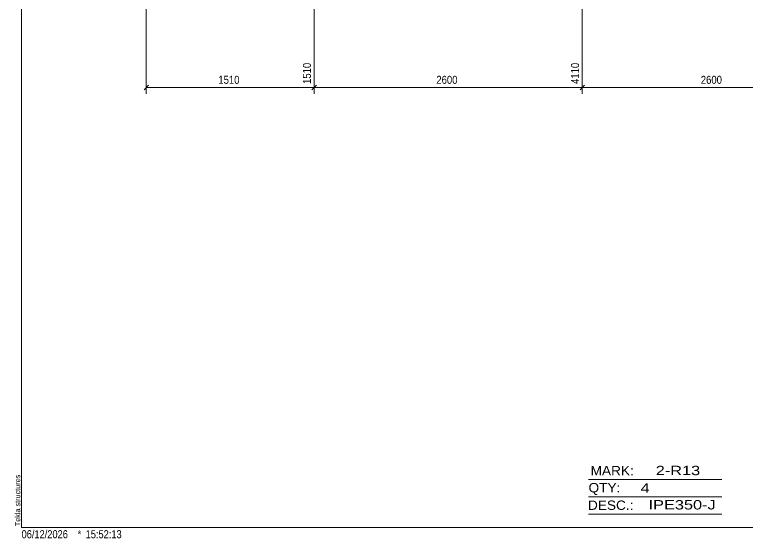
# Model space of a CAD drawing. Header units: millimetres. Extents: x 2 to 825, y 1 to 579.
# Drawn here: x 2.4 to 277, y 1 to 197.3 of the extents above; entities that cross this region are included whole.
import ezdxf

# ---------------------------------------------------------------- set-up
doc = ezdxf.new("R2010")
doc.units = ezdxf.units.MM
doc.linetypes.add('XKITLINE00', pattern=[0])
for name, color, linetype, lineweight in [('Dimensions', 7, 'Continuous', 0), ('DrawingSheet', 5, 'Continuous', 0), ('OtherObjectType', 7, 'Continuous', 0)]:
    doc.layers.add(name, color=color, linetype=linetype, lineweight=lineweight)
doc.styles.add('ARIAL', font='ARIAL.TTF')
doc.styles.add('ARIAL_NARROW', font='ARIALN.TTF')

# ---------------------------------------------------------------- blocks, each defined once
blk = doc.blocks.new('*A170')
at = {"layer": 'DrawingSheet', "color": 5, "linetype": 'XKITLINE00', "lineweight": 0}
for p, q in [((5, 579), (5, 5)), ((5, 5), (825, 5))]:
    blk.add_line(p, q, dxfattribs=at)
at = {"layer": 'DrawingSheet', "color": 5, "style": 'ARIAL', "width": 0.85}
blk.add_text('Tekla structures', height=2, rotation=90, dxfattribs=at).set_placement((4.5, 5.5))
blk = doc.blocks.new('*A174')
at = {"layer": 'OtherObjectType', "color": 6, "linetype": 'XKITLINE00', "lineweight": 0}
for p, q in [((217.5, 23), (267.5, 23)), ((217.5, 16.5), (267.5, 16.5)), ((217.5, 10), (267.5, 10))]:
    blk.add_line(p, q, dxfattribs=at)
at = {"layer": 'OtherObjectType', "color": 6, "style": 'ARIAL_NARROW'}
for s, width, p in [('MARK:', 1.275, (218.27, 24.58)), ('2-R13', 1.525501, (242.69, 24.65)), ('QTY:', 1.275, (217.5, 18.19)), ('4', 1.525501, (236.99, 18.05)), ('DESC.:', 1.275, (217.29, 11.63)), ('IPE350-J', 1.525501, (240, 11.79))]:
    blk.add_text(s, height=3.5, dxfattribs=dict(at, width=width)).set_placement(p)
blk = doc.blocks.new('*A177')
at = {"layer": 'OtherObjectType', "color": 7, "style": 'ARIAL_NARROW', "width": 1.008832}
for s, p in [('06/12/2026', (4.99, 1)), ('*', (26, 1)), ('15:52:13', (29, 1))]:
    blk.add_text(s, height=3, dxfattribs=at).set_placement(p)
blk = doc.blocks.new('*A254')
at = {"layer": 'Dimensions', "color": 7, "linetype": 'XKITLINE00', "lineweight": 0}
for p, q in [((114.65, 256.58), (114.65, 167.58)), ((51.74, 247.48), (51.74, 167.58)), ((52.58, 170.83), (50.89, 169.13)), ((115.5, 170.83), (113.8, 169.13)), ((51.74, 169.98), (114.65, 169.98))]:
    blk.add_line(p, q, dxfattribs=at)
at = {"layer": 'Dimensions', "color": 3}
for p in [(51.74, 169.98), (114.65, 169.98)]:
    blk.add_point(p, dxfattribs=at)
at = {"layer": 'Dimensions', "color": 3, "style": 'ARIAL', "width": 0.85}
blk.add_text('1510', height=3, rotation=90.0002, dxfattribs=at).set_placement((113.45, 171.28))
blk.add_text('1510', height=3, dxfattribs=at).set_placement((78.74, 171.33))
blk = doc.blocks.new('*A255')
at = {"layer": 'Dimensions', "color": 7, "linetype": 'XKITLINE00', "lineweight": 0}
for p, q in [((114.65, 256.58), (114.65, 167.58)), ((215.14, 256.58), (215.14, 167.58)), ((115.5, 170.83), (113.8, 169.13)), ((215.99, 170.83), (214.3, 169.13)), ((114.65, 169.98), (215.14, 169.98))]:
    blk.add_line(p, q, dxfattribs=at)
at = {"layer": 'Dimensions', "color": 3}
for p in [(114.65, 169.98), (215.14, 169.98)]:
    blk.add_point(p, dxfattribs=at)
at = {"layer": 'Dimensions', "color": 3, "style": 'ARIAL', "width": 0.85}
blk.add_text('4110', height=3, rotation=90.0002, dxfattribs=at).set_placement((213.94, 171.28))
blk.add_text('2600', height=3, dxfattribs=at).set_placement((160.45, 171.33))
blk = doc.blocks.new('*A256')
at = {"layer": 'Dimensions', "color": 7, "linetype": 'XKITLINE00', "lineweight": 0}
for p, q in [((215.14, 256.58), (215.14, 167.58)), ((312.91, 256.58), (312.91, 167.58)), ((215.99, 170.83), (214.3, 169.13)), ((313.76, 170.83), (312.06, 169.13)), ((215.14, 169.98), (312.91, 169.98))]:
    blk.add_line(p, q, dxfattribs=at)
at = {"layer": 'Dimensions', "color": 3}
for p in [(215.14, 169.98), (312.91, 169.98)]:
    blk.add_point(p, dxfattribs=at)
at = {"layer": 'Dimensions', "color": 3, "style": 'ARIAL', "width": 0.85}
blk.add_text('6710', height=3, rotation=90.0002, dxfattribs=at).set_placement((311.71, 171.28))
blk.add_text('2600', height=3, dxfattribs=at).set_placement((259.58, 171.33))

msp = doc.modelspace()

# ---------------------------------------------------------------- block references
at = {"lineweight": 0}
for name in ['*A170', '*A254', '*A255', '*A256', '*A174', '*A177']:
    msp.add_blockref(name, (0, 0), dxfattribs=at)

doc.saveas('drawing.dxf')
